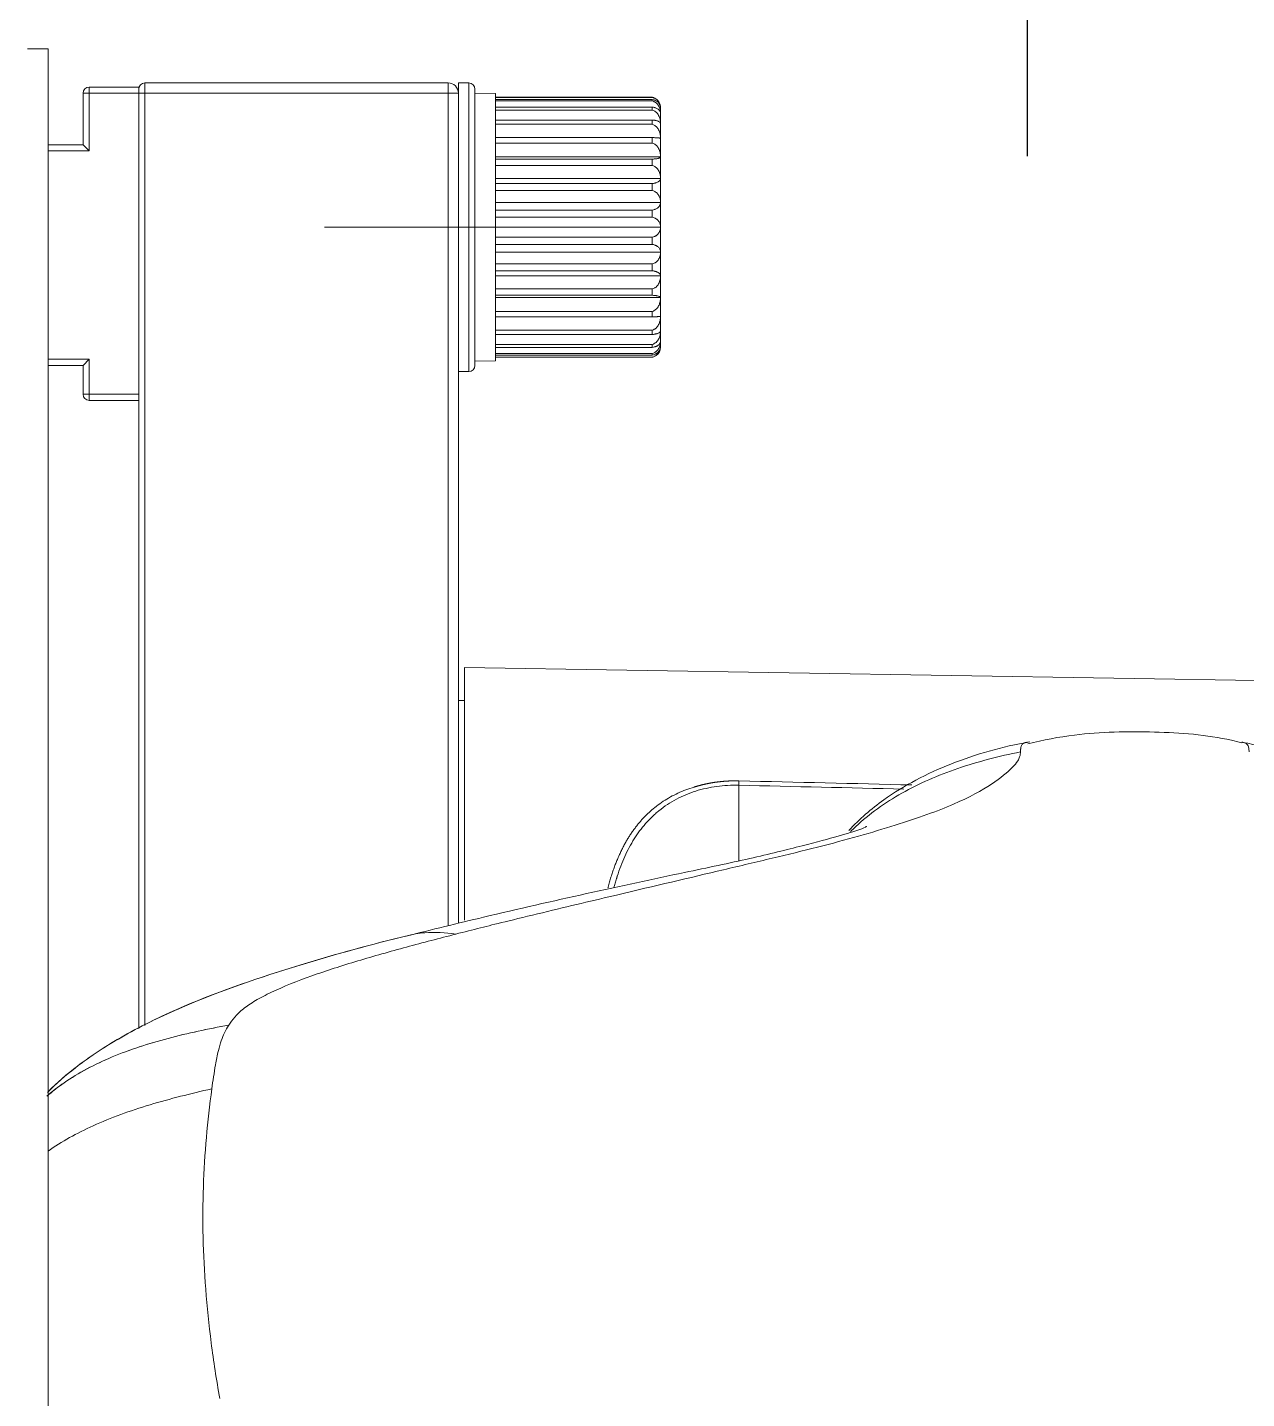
# Model space of a CAD drawing. Header units: millimetres. Extents: x -6909 to -4533, y -2578 to 782.
# Drawn here: x -5925.4 to -5866.3, y 500.8 to 567.3 of the extents above; entities that cross this region are included whole.
import ezdxf

# ---------------------------------------------------------------- set-up
doc = ezdxf.new("R2010")
doc.units = ezdxf.units.MM
doc.linetypes.add('CENTER2', pattern=[28.575, 19.05, -3.175, 3.175, -3.175])
doc.linetypes.add('HIDDENX2', pattern=[19.05, 12.7, -6.35])
doc.layers.add('HIDDEN', color=8, linetype='HIDDENX2')

msp = doc.modelspace()

# ---------------------------------------------------------------- linework, layer by layer
at = {"linetype": 'Continuous', "lineweight": 18}
for p, q in [((-5924.414, 566.289), (-5925.414, 566.289)), ((-5924.414, 566.289), (-5924.414, 116.289)), ((-5905.014, 564.639), (-5919.714, 564.639)), ((-5919.714, 564.139), (-5919.714, 564.639)), ((-5905.014, 564.639), (-5905.014, 564.139)), ((-5904.514, 564.639), (-5904.014, 564.639)), ((-5904.514, 564.139), (-5904.514, 564.639)), ((-5904.014, 557.639), (-5904.014, 564.639)), ((-5922.714, 564.139), (-5922.414, 564.139)), ((-5922.714, 564.139), (-5922.714, 561.639)), ((-5920.014, 564.439), (-5922.414, 564.439)), ((-5922.414, 564.139), (-5922.414, 564.439)), ((-5922.414, 564.139), (-5920.014, 564.139)), ((-5922.414, 561.339), (-5922.414, 564.139)), ((-5920.014, 564.339), (-5920.014, 564.439)), ((-5920.014, 564.339), (-5920.014, 564.139)), ((-5920.014, 564.139), (-5919.714, 564.139)), ((-5920.014, 564.139), (-5920.014, 518.782)), ((-5919.714, 518.929), (-5919.714, 564.139)), ((-5919.714, 564.139), (-5905.014, 564.139)), ((-5905.014, 564.139), (-5905.014, 523.759)), ((-5905.014, 564.139), (-5904.514, 564.139)), ((-5904.514, 523.881), (-5904.514, 564.139)), ((-5903.714, 564.339), (-5903.714, 557.639)), ((-5903.714, 564.139), (-5902.714, 564.117)), ((-5902.714, 564.117), (-5902.714, 551.162)), ((-5902.714, 563.939), (-5895.11, 563.939)), ((-5895.11, 563.937), (-5902.714, 563.937)), ((-5895.11, 563.937), (-5895.11, 563.939)), ((-5895.11, 563.836), (-5902.714, 563.836)), ((-5895.11, 563.762), (-5902.714, 563.762)), ((-5895.11, 563.465), (-5902.714, 563.465)), ((-5895.11, 563.32), (-5902.714, 563.32)), ((-5895.11, 563.762), (-5895.11, 563.836)), ((-5895.11, 563.32), (-5895.11, 563.465)), ((-5894.714, 563.169), (-5894.714, 563.417)), ((-5895.11, 562.839), (-5902.714, 562.839)), ((-5895.11, 562.63), (-5902.714, 562.63)), ((-5895.11, 562.63), (-5895.11, 562.839)), ((-5894.714, 563.162), (-5894.714, 563.169)), ((-5894.714, 562.677), (-5894.714, 563.162)), ((-5894.714, 562.666), (-5894.714, 562.677)), ((-5894.714, 561.965), (-5894.714, 562.666)), ((-5895.11, 561.985), (-5902.714, 561.985)), ((-5895.11, 561.721), (-5895.11, 561.985)), ((-5894.714, 561.95), (-5894.714, 561.965)), ((-5894.714, 561.064), (-5894.714, 561.95)), ((-5922.714, 561.639), (-5924.414, 561.639)), ((-5924.414, 561.339), (-5922.414, 561.339)), ((-5922.714, 561.639), (-5922.414, 561.339)), ((-5895.11, 561.721), (-5902.714, 561.721)), ((-5894.714, 561.048), (-5902.714, 561.048)), ((-5895.11, 560.942), (-5902.714, 560.942)), ((-5895.11, 560.634), (-5902.714, 560.634)), ((-5895.11, 560.634), (-5895.11, 560.942)), ((-5894.714, 561.048), (-5894.714, 561.064)), ((-5894.714, 561.046), (-5894.714, 561.048)), ((-5894.714, 560.013), (-5894.714, 561.046)), ((-5894.714, 559.998), (-5902.714, 559.998)), ((-5894.714, 559.998), (-5894.714, 560.013)), ((-5894.714, 559.993), (-5894.714, 559.998)), ((-5894.714, 558.858), (-5894.714, 559.993)), ((-5895.11, 559.754), (-5902.714, 559.754)), ((-5895.11, 559.416), (-5902.714, 559.416)), ((-5895.11, 559.416), (-5895.11, 559.754)), ((-5894.714, 558.845), (-5902.714, 558.845)), ((-5894.714, 558.845), (-5894.714, 558.858)), ((-5894.714, 558.837), (-5894.714, 558.845)), ((-5894.714, 557.65), (-5894.714, 558.837)), ((-5895.11, 558.474), (-5902.714, 558.474)), ((-5895.11, 558.121), (-5902.714, 558.121)), ((-5895.11, 558.121), (-5895.11, 558.474)), ((-5896.214, 557.639), (-5911.014, 557.639)), ((-5904.014, 550.639), (-5904.014, 557.639)), ((-5903.714, 557.639), (-5903.714, 550.939)), ((-5894.714, 557.639), (-5902.714, 557.639)), ((-5894.714, 557.639), (-5894.714, 557.65)), ((-5894.714, 557.628), (-5894.714, 557.639)), ((-5894.714, 556.442), (-5894.714, 557.628)), ((-5895.11, 557.158), (-5902.714, 557.158)), ((-5895.11, 556.804), (-5902.714, 556.804)), ((-5895.11, 556.804), (-5895.11, 557.158)), ((-5894.714, 556.433), (-5902.714, 556.433)), ((-5894.714, 556.433), (-5894.714, 556.442)), ((-5894.714, 556.42), (-5894.714, 556.433)), ((-5894.714, 555.286), (-5894.714, 556.42)), ((-5895.11, 555.862), (-5902.714, 555.862)), ((-5895.11, 555.524), (-5902.714, 555.524)), ((-5894.714, 555.28), (-5902.714, 555.28)), ((-5895.11, 555.524), (-5895.11, 555.862)), ((-5894.714, 555.28), (-5894.714, 555.286)), ((-5894.714, 555.266), (-5894.714, 555.28)), ((-5894.714, 554.233), (-5894.714, 555.266)), ((-5895.11, 554.644), (-5902.714, 554.644)), ((-5895.11, 554.337), (-5895.11, 554.644)), ((-5895.11, 554.337), (-5902.714, 554.337)), ((-5894.714, 554.23), (-5902.714, 554.23)), ((-5894.714, 554.23), (-5894.714, 554.233)), ((-5894.714, 554.215), (-5894.714, 554.23)), ((-5894.714, 553.328), (-5894.714, 554.215)), ((-5895.11, 553.557), (-5902.714, 553.557)), ((-5895.11, 553.293), (-5902.714, 553.293)), ((-5895.11, 553.293), (-5895.11, 553.557)), ((-5894.714, 553.314), (-5894.714, 553.328)), ((-5894.714, 552.612), (-5894.714, 553.314)), ((-5895.11, 552.649), (-5902.714, 552.649)), ((-5895.11, 552.44), (-5895.11, 552.649)), ((-5894.714, 552.601), (-5894.714, 552.612)), ((-5894.714, 552.116), (-5894.714, 552.601)), ((-5895.11, 552.44), (-5902.714, 552.44)), ((-5895.11, 551.959), (-5902.714, 551.959)), ((-5895.11, 551.814), (-5895.11, 551.959)), ((-5894.714, 552.109), (-5894.714, 552.116)), ((-5894.714, 551.861), (-5894.714, 552.109)), ((-5895.11, 551.814), (-5902.714, 551.814)), ((-5895.11, 551.516), (-5902.714, 551.516)), ((-5895.11, 551.442), (-5902.714, 551.442)), ((-5895.11, 551.342), (-5902.714, 551.342)), ((-5895.11, 551.339), (-5902.714, 551.339)), ((-5895.11, 551.442), (-5895.11, 551.516)), ((-5895.11, 551.342), (-5895.11, 551.339)), ((-5894.714, 551.828), (-5894.714, 551.859)), ((-5922.414, 551.239), (-5924.414, 551.239)), ((-5924.414, 550.939), (-5922.714, 550.939)), ((-5922.414, 551.239), (-5922.714, 550.939)), ((-5922.714, 550.939), (-5922.714, 549.539)), ((-5922.414, 549.539), (-5922.414, 551.239)), ((-5904.014, 550.639), (-5904.514, 550.639)), ((-5902.714, 551.162), (-5903.714, 551.139)), ((-5922.714, 549.539), (-5922.414, 549.539)), ((-5920.014, 549.539), (-5922.414, 549.539)), ((-5922.414, 549.239), (-5922.414, 549.539)), ((-5922.414, 549.239), (-5920.014, 549.239)), ((-5904.214, 536.289), (-5863.49, 535.619)), ((-5904.214, 524.027), (-5904.214, 536.289)), ((-5904.514, 534.689), (-5904.214, 534.689)), ((-5890.914, 530.577), (-5890.909, 530.789)), ((-5890.914, 526.911), (-5890.914, 530.577))]:
    msp.add_line(p, q, dxfattribs=at)
for centre, radius, start, end in [((-5919.714, 564.339), 0.3, 90, 180), ((-5905.014, 564.139), 0.5, 0, 90), ((-5904.014, 564.339), 0.3, 0, 90), ((-5922.414, 564.139), 0.3, 90, 180), ((-5895.214, 563.45), 0.5, 70.33277, 77.96617), ((-5895.214, 563.45), 0.5, 0, 24.3279), ((-5895.214, 551.828), 0.5, 282.03383, 286.14412), ((-5895.214, 551.828), 0.5, 306.52127, 0), ((-5904.014, 550.939), 0.3, 270, 0), ((-5922.414, 549.539), 0.3, 180, 270)]:
    msp.add_arc(centre, radius, start, end, dxfattribs=at)
for points, knots in [([(-5894.714, 563.42), (-5894.714, 563.447), (-5894.716, 563.473), (-5894.724, 563.526), (-5894.729, 563.553), (-5894.744, 563.605), (-5894.753, 563.63), (-5894.777, 563.681), (-5894.791, 563.706), (-5894.822, 563.753), (-5894.841, 563.776), (-5894.872, 563.808), (-5894.883, 563.819), (-5894.906, 563.839), (-5894.93, 563.858), (-5894.957, 563.875), (-5894.985, 563.891), (-5895, 563.899), (-5895.045, 563.919), (-5895.076, 563.929), (-5895.11, 563.937)], [0, 0, 0, 0, 0.125, 0.125, 0.25, 0.25, 0.375, 0.375, 0.5, 0.5, 0.625, 0.625, 0.6875, 0.6875, 0.75, 0.8125, 0.8125, 0.875, 0.875, 1, 1, 1, 1]), ([(-5895.11, 563.836), (-5895.076, 563.83), (-5895.045, 563.822), (-5895, 563.805), (-5894.986, 563.799), (-5894.957, 563.786), (-5894.944, 563.779), (-5894.906, 563.757), (-5894.883, 563.741), (-5894.841, 563.706), (-5894.823, 563.688), (-5894.791, 563.649), (-5894.777, 563.629), (-5894.759, 563.599), (-5894.754, 563.588), (-5894.744, 563.567), (-5894.74, 563.557), (-5894.729, 563.525), (-5894.724, 563.504), (-5894.716, 563.461), (-5894.714, 563.439), (-5894.714, 563.417)], [0, 0, 0, 0, 0.125, 0.125, 0.1875, 0.1875, 0.25, 0.25, 0.375, 0.375, 0.5, 0.5, 0.625, 0.625, 0.6875, 0.6875, 0.75, 0.75, 0.875, 0.875, 1, 1, 1, 1]), ([(-5894.714, 563.169), (-5894.714, 563.2), (-5894.716, 563.231), (-5894.724, 563.292), (-5894.729, 563.322), (-5894.744, 563.381), (-5894.753, 563.411), (-5894.777, 563.469), (-5894.791, 563.498), (-5894.822, 563.552), (-5894.841, 563.578), (-5894.872, 563.615), (-5894.883, 563.627), (-5894.906, 563.65), (-5894.93, 563.672), (-5894.957, 563.692), (-5894.985, 563.71), (-5895, 563.718), (-5895.045, 563.742), (-5895.076, 563.754), (-5895.11, 563.762)], [0, 0, 0, 0, 0.125, 0.125, 0.25, 0.25, 0.375, 0.375, 0.5, 0.5, 0.625, 0.625, 0.6875, 0.6875, 0.75, 0.8125, 0.8125, 0.875, 0.875, 1, 1, 1, 1]), ([(-5895.11, 563.465), (-5895.076, 563.46), (-5895.045, 563.454), (-5895, 563.442), (-5894.986, 563.438), (-5894.957, 563.429), (-5894.944, 563.424), (-5894.906, 563.408), (-5894.883, 563.396), (-5894.841, 563.371), (-5894.823, 563.358), (-5894.791, 563.33), (-5894.777, 563.316), (-5894.759, 563.293), (-5894.754, 563.286), (-5894.744, 563.271), (-5894.74, 563.263), (-5894.729, 563.24), (-5894.724, 563.225), (-5894.716, 563.194), (-5894.714, 563.178), (-5894.714, 563.162)], [0, 0, 0, 0, 0.125, 0.125, 0.1875, 0.1875, 0.25, 0.25, 0.375, 0.375, 0.5, 0.5, 0.625, 0.625, 0.6875, 0.6875, 0.75, 0.75, 0.875, 0.875, 1, 1, 1, 1]), ([(-5894.714, 562.677), (-5894.714, 562.711), (-5894.716, 562.744), (-5894.724, 562.81), (-5894.729, 562.843), (-5894.744, 562.907), (-5894.753, 562.939), (-5894.777, 563.002), (-5894.791, 563.033), (-5894.822, 563.092), (-5894.841, 563.12), (-5894.872, 563.161), (-5894.883, 563.174), (-5894.906, 563.198), (-5894.93, 563.222), (-5894.957, 563.243), (-5894.985, 563.263), (-5895, 563.273), (-5895.045, 563.298), (-5895.076, 563.311), (-5895.11, 563.32)], [0, 0, 0, 0, 0.125, 0.125, 0.25, 0.25, 0.375, 0.375, 0.5, 0.5, 0.625, 0.625, 0.6875, 0.6875, 0.75, 0.8125, 0.8125, 0.875, 0.875, 1, 1, 1, 1]), ([(-5895.11, 562.839), (-5895.076, 562.836), (-5895.045, 562.833), (-5895, 562.826), (-5894.986, 562.823), (-5894.957, 562.818), (-5894.944, 562.815), (-5894.906, 562.806), (-5894.883, 562.799), (-5894.841, 562.785), (-5894.823, 562.777), (-5894.791, 562.762), (-5894.777, 562.754), (-5894.759, 562.741), (-5894.754, 562.737), (-5894.744, 562.728), (-5894.74, 562.724), (-5894.729, 562.711), (-5894.724, 562.702), (-5894.716, 562.684), (-5894.714, 562.675), (-5894.714, 562.666)], [0, 0, 0, 0, 0.125, 0.125, 0.1875, 0.1875, 0.25, 0.25, 0.375, 0.375, 0.5, 0.5, 0.625, 0.625, 0.6875, 0.6875, 0.75, 0.75, 0.875, 0.875, 1, 1, 1, 1]), ([(-5894.714, 561.965), (-5894.714, 562), (-5894.716, 562.034), (-5894.724, 562.102), (-5894.729, 562.136), (-5894.744, 562.203), (-5894.753, 562.236), (-5894.777, 562.301), (-5894.791, 562.333), (-5894.822, 562.394), (-5894.841, 562.423), (-5894.872, 562.465), (-5894.883, 562.478), (-5894.906, 562.504), (-5894.93, 562.528), (-5894.957, 562.55), (-5894.985, 562.571), (-5895, 562.581), (-5895.045, 562.607), (-5895.076, 562.62), (-5895.11, 562.63)], [0, 0, 0, 0, 0.125, 0.125, 0.25, 0.25, 0.375, 0.375, 0.5, 0.5, 0.625, 0.625, 0.6875, 0.6875, 0.75, 0.8125, 0.8125, 0.875, 0.875, 1, 1, 1, 1]), ([(-5895.11, 561.985), (-5895.076, 561.985), (-5895.045, 561.984), (-5895, 561.983), (-5894.986, 561.982), (-5894.957, 561.981), (-5894.944, 561.98), (-5894.906, 561.979), (-5894.883, 561.977), (-5894.841, 561.974), (-5894.823, 561.973), (-5894.791, 561.97), (-5894.777, 561.968), (-5894.759, 561.965), (-5894.754, 561.965), (-5894.744, 561.963), (-5894.74, 561.962), (-5894.729, 561.959), (-5894.724, 561.958), (-5894.716, 561.954), (-5894.714, 561.952), (-5894.714, 561.95)], [0, 0, 0, 0, 0.125, 0.125, 0.1875, 0.1875, 0.25, 0.25, 0.375, 0.375, 0.5, 0.5, 0.625, 0.625, 0.6875, 0.6875, 0.75, 0.75, 0.875, 0.875, 1, 1, 1, 1]), ([(-5894.714, 561.064), (-5894.714, 561.098), (-5894.716, 561.132), (-5894.724, 561.199), (-5894.729, 561.233), (-5894.744, 561.299), (-5894.753, 561.332), (-5894.777, 561.396), (-5894.791, 561.428), (-5894.822, 561.488), (-5894.841, 561.517), (-5894.872, 561.558), (-5894.883, 561.571), (-5894.906, 561.597), (-5894.93, 561.621), (-5894.957, 561.643), (-5894.985, 561.663), (-5895, 561.673), (-5895.045, 561.698), (-5895.076, 561.712), (-5895.11, 561.721)], [0, 0, 0, 0, 0.125, 0.125, 0.25, 0.25, 0.375, 0.375, 0.5, 0.5, 0.625, 0.625, 0.6875, 0.6875, 0.75, 0.8125, 0.8125, 0.875, 0.875, 1, 1, 1, 1]), ([(-5895.11, 560.942), (-5895.076, 560.943), (-5895.045, 560.946), (-5895, 560.95), (-5894.986, 560.951), (-5894.957, 560.954), (-5894.944, 560.956), (-5894.906, 560.961), (-5894.883, 560.966), (-5894.841, 560.974), (-5894.823, 560.979), (-5894.791, 560.988), (-5894.777, 560.993), (-5894.759, 561.001), (-5894.754, 561.004), (-5894.744, 561.009), (-5894.74, 561.011), (-5894.729, 561.019), (-5894.724, 561.025), (-5894.716, 561.035), (-5894.714, 561.041), (-5894.714, 561.046)], [0, 0, 0, 0, 0.125, 0.125, 0.1875, 0.1875, 0.25, 0.25, 0.375, 0.375, 0.5, 0.5, 0.625, 0.625, 0.6875, 0.6875, 0.75, 0.75, 0.875, 0.875, 1, 1, 1, 1]), ([(-5894.714, 560.013), (-5894.714, 560.045), (-5894.716, 560.077), (-5894.724, 560.141), (-5894.729, 560.173), (-5894.744, 560.235), (-5894.753, 560.266), (-5894.777, 560.327), (-5894.791, 560.357), (-5894.822, 560.414), (-5894.841, 560.441), (-5894.872, 560.48), (-5894.883, 560.493), (-5894.906, 560.517), (-5894.93, 560.54), (-5894.957, 560.56), (-5894.985, 560.579), (-5895, 560.588), (-5895.045, 560.613), (-5895.076, 560.625), (-5895.11, 560.634)], [0, 0, 0, 0, 0.125, 0.125, 0.25, 0.25, 0.375, 0.375, 0.5, 0.5, 0.625, 0.625, 0.6875, 0.6875, 0.75, 0.8125, 0.8125, 0.875, 0.875, 1, 1, 1, 1]), ([(-5895.11, 559.754), (-5895.076, 559.758), (-5895.045, 559.763), (-5895, 559.772), (-5894.986, 559.775), (-5894.957, 559.783), (-5894.944, 559.787), (-5894.906, 559.799), (-5894.883, 559.808), (-5894.841, 559.828), (-5894.823, 559.839), (-5894.791, 559.861), (-5894.777, 559.872), (-5894.759, 559.89), (-5894.754, 559.895), (-5894.744, 559.907), (-5894.74, 559.913), (-5894.729, 559.931), (-5894.724, 559.944), (-5894.716, 559.968), (-5894.714, 559.98), (-5894.714, 559.993)], [0, 0, 0, 0, 0.125, 0.125, 0.1875, 0.1875, 0.25, 0.25, 0.375, 0.375, 0.5, 0.5, 0.625, 0.625, 0.6875, 0.6875, 0.75, 0.75, 0.875, 0.875, 1, 1, 1, 1]), ([(-5894.714, 558.858), (-5894.714, 558.887), (-5894.716, 558.916), (-5894.724, 558.973), (-5894.729, 559.002), (-5894.744, 559.058), (-5894.753, 559.086), (-5894.777, 559.141), (-5894.791, 559.167), (-5894.822, 559.218), (-5894.841, 559.243), (-5894.872, 559.278), (-5894.883, 559.289), (-5894.906, 559.311), (-5894.93, 559.331), (-5894.957, 559.35), (-5894.985, 559.367), (-5895, 559.375), (-5895.045, 559.397), (-5895.076, 559.408), (-5895.11, 559.416)], [0, 0, 0, 0, 0.125, 0.125, 0.25, 0.25, 0.375, 0.375, 0.5, 0.5, 0.625, 0.625, 0.6875, 0.6875, 0.75, 0.8125, 0.8125, 0.875, 0.875, 1, 1, 1, 1]), ([(-5895.11, 558.474), (-5895.076, 558.479), (-5895.045, 558.487), (-5895, 558.501), (-5894.986, 558.506), (-5894.957, 558.517), (-5894.944, 558.523), (-5894.906, 558.542), (-5894.883, 558.556), (-5894.841, 558.587), (-5894.823, 558.603), (-5894.791, 558.636), (-5894.777, 558.653), (-5894.759, 558.68), (-5894.754, 558.689), (-5894.744, 558.707), (-5894.74, 558.716), (-5894.729, 558.743), (-5894.724, 558.762), (-5894.716, 558.799), (-5894.714, 558.818), (-5894.714, 558.837)], [0, 0, 0, 0, 0.125, 0.125, 0.1875, 0.1875, 0.25, 0.25, 0.375, 0.375, 0.5, 0.5, 0.625, 0.625, 0.6875, 0.6875, 0.75, 0.75, 0.875, 0.875, 1, 1, 1, 1]), ([(-5894.714, 557.65), (-5894.714, 557.675), (-5894.716, 557.699), (-5894.724, 557.747), (-5894.729, 557.771), (-5894.744, 557.819), (-5894.753, 557.842), (-5894.777, 557.888), (-5894.791, 557.911), (-5894.822, 557.954), (-5894.841, 557.975), (-5894.872, 558.004), (-5894.883, 558.014), (-5894.906, 558.032), (-5894.93, 558.049), (-5894.957, 558.065), (-5894.985, 558.079), (-5895, 558.086), (-5895.045, 558.105), (-5895.076, 558.114), (-5895.11, 558.121)], [0, 0, 0, 0, 0.125, 0.125, 0.25, 0.25, 0.375, 0.375, 0.5, 0.5, 0.625, 0.625, 0.6875, 0.6875, 0.75, 0.8125, 0.8125, 0.875, 0.875, 1, 1, 1, 1]), ([(-5895.11, 557.158), (-5895.076, 557.164), (-5895.045, 557.174), (-5895, 557.192), (-5894.986, 557.199), (-5894.957, 557.214), (-5894.944, 557.221), (-5894.906, 557.246), (-5894.883, 557.264), (-5894.841, 557.304), (-5894.823, 557.325), (-5894.791, 557.368), (-5894.777, 557.39), (-5894.759, 557.425), (-5894.754, 557.436), (-5894.744, 557.46), (-5894.74, 557.472), (-5894.729, 557.507), (-5894.724, 557.531), (-5894.716, 557.579), (-5894.714, 557.604), (-5894.714, 557.628)], [0, 0, 0, 0, 0.125, 0.125, 0.1875, 0.1875, 0.25, 0.25, 0.375, 0.375, 0.5, 0.5, 0.625, 0.625, 0.6875, 0.6875, 0.75, 0.75, 0.875, 0.875, 1, 1, 1, 1]), ([(-5894.714, 556.442), (-5894.714, 556.461), (-5894.716, 556.48), (-5894.724, 556.517), (-5894.729, 556.535), (-5894.744, 556.572), (-5894.753, 556.59), (-5894.777, 556.625), (-5894.791, 556.643), (-5894.822, 556.676), (-5894.841, 556.692), (-5894.872, 556.714), (-5894.883, 556.722), (-5894.906, 556.736), (-5894.93, 556.749), (-5894.957, 556.761), (-5894.985, 556.772), (-5895, 556.778), (-5895.045, 556.792), (-5895.076, 556.799), (-5895.11, 556.804)], [0, 0, 0, 0, 0.125, 0.125, 0.25, 0.25, 0.375, 0.375, 0.5, 0.5, 0.625, 0.625, 0.6875, 0.6875, 0.75, 0.8125, 0.8125, 0.875, 0.875, 1, 1, 1, 1]), ([(-5895.11, 555.862), (-5895.076, 555.87), (-5895.045, 555.882), (-5895, 555.903), (-5894.986, 555.911), (-5894.957, 555.929), (-5894.944, 555.938), (-5894.906, 555.967), (-5894.883, 555.989), (-5894.841, 556.036), (-5894.823, 556.06), (-5894.791, 556.111), (-5894.777, 556.138), (-5894.759, 556.179), (-5894.754, 556.193), (-5894.744, 556.22), (-5894.74, 556.234), (-5894.729, 556.277), (-5894.724, 556.305), (-5894.716, 556.362), (-5894.714, 556.391), (-5894.714, 556.42)], [0, 0, 0, 0, 0.125, 0.125, 0.1875, 0.1875, 0.25, 0.25, 0.375, 0.375, 0.5, 0.5, 0.625, 0.625, 0.6875, 0.6875, 0.75, 0.75, 0.875, 0.875, 1, 1, 1, 1]), ([(-5894.714, 555.286), (-5894.714, 555.298), (-5894.716, 555.311), (-5894.724, 555.335), (-5894.729, 555.347), (-5894.744, 555.371), (-5894.753, 555.383), (-5894.777, 555.406), (-5894.791, 555.418), (-5894.822, 555.44), (-5894.841, 555.45), (-5894.872, 555.465), (-5894.883, 555.47), (-5894.906, 555.479), (-5894.93, 555.488), (-5894.957, 555.496), (-5894.985, 555.503), (-5895, 555.507), (-5895.045, 555.516), (-5895.076, 555.521), (-5895.11, 555.524)], [0, 0, 0, 0, 0.125, 0.125, 0.25, 0.25, 0.375, 0.375, 0.5, 0.5, 0.625, 0.625, 0.6875, 0.6875, 0.75, 0.8125, 0.8125, 0.875, 0.875, 1, 1, 1, 1]), ([(-5895.11, 554.644), (-5895.076, 554.653), (-5895.045, 554.666), (-5895, 554.69), (-5894.986, 554.699), (-5894.957, 554.718), (-5894.944, 554.729), (-5894.906, 554.761), (-5894.883, 554.785), (-5894.841, 554.837), (-5894.823, 554.865), (-5894.791, 554.921), (-5894.777, 554.951), (-5894.759, 554.997), (-5894.754, 555.012), (-5894.744, 555.043), (-5894.74, 555.059), (-5894.729, 555.106), (-5894.724, 555.137), (-5894.716, 555.201), (-5894.714, 555.233), (-5894.714, 555.266)], [0, 0, 0, 0, 0.125, 0.125, 0.1875, 0.1875, 0.25, 0.25, 0.375, 0.375, 0.5, 0.5, 0.625, 0.625, 0.6875, 0.6875, 0.75, 0.75, 0.875, 0.875, 1, 1, 1, 1]), ([(-5894.714, 554.233), (-5894.714, 554.238), (-5894.716, 554.243), (-5894.724, 554.254), (-5894.729, 554.259), (-5894.744, 554.27), (-5894.753, 554.275), (-5894.777, 554.285), (-5894.791, 554.29), (-5894.822, 554.3), (-5894.841, 554.304), (-5894.872, 554.311), (-5894.883, 554.313), (-5894.906, 554.317), (-5894.93, 554.321), (-5894.957, 554.324), (-5894.985, 554.327), (-5895, 554.329), (-5895.045, 554.333), (-5895.076, 554.335), (-5895.11, 554.337)], [0, 0, 0, 0, 0.125, 0.125, 0.25, 0.25, 0.375, 0.375, 0.5, 0.5, 0.625, 0.625, 0.6875, 0.6875, 0.75, 0.8125, 0.8125, 0.875, 0.875, 1, 1, 1, 1]), ([(-5895.11, 553.557), (-5895.076, 553.567), (-5895.045, 553.58), (-5895, 553.606), (-5894.986, 553.615), (-5894.957, 553.636), (-5894.944, 553.647), (-5894.906, 553.681), (-5894.883, 553.707), (-5894.841, 553.762), (-5894.823, 553.791), (-5894.791, 553.851), (-5894.777, 553.882), (-5894.759, 553.93), (-5894.754, 553.947), (-5894.744, 553.979), (-5894.74, 553.996), (-5894.729, 554.046), (-5894.724, 554.079), (-5894.716, 554.147), (-5894.714, 554.181), (-5894.714, 554.215)], [0, 0, 0, 0, 0.125, 0.125, 0.1875, 0.1875, 0.25, 0.25, 0.375, 0.375, 0.5, 0.5, 0.625, 0.625, 0.6875, 0.6875, 0.75, 0.75, 0.875, 0.875, 1, 1, 1, 1]), ([(-5894.714, 553.328), (-5894.714, 553.326), (-5894.716, 553.325), (-5894.724, 553.321), (-5894.729, 553.319), (-5894.744, 553.316), (-5894.753, 553.314), (-5894.777, 553.311), (-5894.791, 553.309), (-5894.822, 553.306), (-5894.841, 553.304), (-5894.872, 553.302), (-5894.883, 553.301), (-5894.906, 553.3), (-5894.93, 553.299), (-5894.957, 553.298), (-5894.985, 553.296), (-5895, 553.296), (-5895.045, 553.295), (-5895.076, 553.294), (-5895.11, 553.293)], [0, 0, 0, 0, 0.125, 0.125, 0.25, 0.25, 0.375, 0.375, 0.5, 0.5, 0.625, 0.625, 0.6875, 0.6875, 0.75, 0.8125, 0.8125, 0.875, 0.875, 1, 1, 1, 1]), ([(-5895.11, 552.649), (-5895.076, 552.658), (-5895.045, 552.672), (-5895, 552.698), (-5894.986, 552.707), (-5894.957, 552.728), (-5894.944, 552.739), (-5894.906, 552.774), (-5894.883, 552.8), (-5894.841, 552.855), (-5894.823, 552.885), (-5894.791, 552.945), (-5894.777, 552.977), (-5894.759, 553.026), (-5894.754, 553.042), (-5894.744, 553.075), (-5894.74, 553.092), (-5894.729, 553.142), (-5894.724, 553.176), (-5894.716, 553.244), (-5894.714, 553.279), (-5894.714, 553.314)], [0, 0, 0, 0, 0.125, 0.125, 0.1875, 0.1875, 0.25, 0.25, 0.375, 0.375, 0.5, 0.5, 0.625, 0.625, 0.6875, 0.6875, 0.75, 0.75, 0.875, 0.875, 1, 1, 1, 1]), ([(-5894.714, 552.612), (-5894.714, 552.603), (-5894.716, 552.594), (-5894.724, 552.577), (-5894.729, 552.568), (-5894.744, 552.551), (-5894.753, 552.542), (-5894.777, 552.525), (-5894.791, 552.517), (-5894.822, 552.501), (-5894.841, 552.494), (-5894.872, 552.483), (-5894.883, 552.479), (-5894.906, 552.473), (-5894.93, 552.466), (-5894.957, 552.461), (-5894.985, 552.455), (-5895, 552.453), (-5895.045, 552.446), (-5895.076, 552.443), (-5895.11, 552.44)], [0, 0, 0, 0, 0.125, 0.125, 0.25, 0.25, 0.375, 0.375, 0.5, 0.5, 0.625, 0.625, 0.6875, 0.6875, 0.75, 0.8125, 0.8125, 0.875, 0.875, 1, 1, 1, 1]), ([(-5895.11, 551.959), (-5895.076, 551.968), (-5895.045, 551.981), (-5895, 552.006), (-5894.986, 552.015), (-5894.957, 552.035), (-5894.944, 552.046), (-5894.906, 552.079), (-5894.883, 552.104), (-5894.841, 552.158), (-5894.823, 552.186), (-5894.791, 552.245), (-5894.777, 552.276), (-5894.759, 552.323), (-5894.754, 552.339), (-5894.744, 552.371), (-5894.74, 552.387), (-5894.729, 552.436), (-5894.724, 552.469), (-5894.716, 552.535), (-5894.714, 552.568), (-5894.714, 552.601)], [0, 0, 0, 0, 0.125, 0.125, 0.1875, 0.1875, 0.25, 0.25, 0.375, 0.375, 0.5, 0.5, 0.625, 0.625, 0.6875, 0.6875, 0.75, 0.75, 0.875, 0.875, 1, 1, 1, 1]), ([(-5894.714, 552.116), (-5894.714, 552.1), (-5894.716, 552.085), (-5894.724, 552.054), (-5894.729, 552.038), (-5894.744, 552.008), (-5894.753, 551.993), (-5894.777, 551.963), (-5894.791, 551.949), (-5894.822, 551.921), (-5894.841, 551.908), (-5894.872, 551.889), (-5894.883, 551.883), (-5894.906, 551.871), (-5894.93, 551.86), (-5894.957, 551.85), (-5894.985, 551.841), (-5895, 551.836), (-5895.045, 551.824), (-5895.076, 551.818), (-5895.11, 551.814)], [0, 0, 0, 0, 0.125, 0.125, 0.25, 0.25, 0.375, 0.375, 0.5, 0.5, 0.625, 0.625, 0.6875, 0.6875, 0.75, 0.8125, 0.8125, 0.875, 0.875, 1, 1, 1, 1]), ([(-5895.11, 551.516), (-5895.076, 551.525), (-5895.045, 551.537), (-5895, 551.56), (-5894.986, 551.568), (-5894.957, 551.587), (-5894.944, 551.597), (-5894.906, 551.628), (-5894.883, 551.651), (-5894.841, 551.7), (-5894.823, 551.727), (-5894.791, 551.781), (-5894.777, 551.809), (-5894.759, 551.853), (-5894.754, 551.867), (-5894.744, 551.897), (-5894.74, 551.912), (-5894.729, 551.957), (-5894.724, 551.987), (-5894.716, 552.048), (-5894.714, 552.078), (-5894.714, 552.109)], [0, 0, 0, 0, 0.125, 0.125, 0.1875, 0.1875, 0.25, 0.25, 0.375, 0.375, 0.5, 0.5, 0.625, 0.625, 0.6875, 0.6875, 0.75, 0.75, 0.875, 0.875, 1, 1, 1, 1]), ([(-5894.714, 551.861), (-5894.714, 551.839), (-5894.716, 551.818), (-5894.724, 551.775), (-5894.729, 551.754), (-5894.744, 551.711), (-5894.753, 551.691), (-5894.777, 551.649), (-5894.791, 551.629), (-5894.822, 551.591), (-5894.841, 551.573), (-5894.872, 551.546), (-5894.883, 551.538), (-5894.906, 551.522), (-5894.93, 551.506), (-5894.957, 551.492), (-5894.985, 551.479), (-5895, 551.473), (-5895.045, 551.457), (-5895.076, 551.448), (-5895.11, 551.442)], [0, 0, 0, 0, 0.125, 0.125, 0.25, 0.25, 0.375, 0.375, 0.5, 0.5, 0.625, 0.625, 0.6875, 0.6875, 0.75, 0.8125, 0.8125, 0.875, 0.875, 1, 1, 1, 1]), ([(-5895.11, 551.342), (-5895.076, 551.349), (-5895.045, 551.36), (-5895, 551.38), (-5894.986, 551.387), (-5894.957, 551.403), (-5894.944, 551.412), (-5894.906, 551.439), (-5894.883, 551.459), (-5894.841, 551.502), (-5894.823, 551.525), (-5894.791, 551.572), (-5894.777, 551.597), (-5894.759, 551.635), (-5894.754, 551.648), (-5894.744, 551.674), (-5894.74, 551.687), (-5894.729, 551.726), (-5894.724, 551.752), (-5894.716, 551.805), (-5894.714, 551.832), (-5894.714, 551.859)], [0, 0, 0, 0, 0.125, 0.125, 0.1875, 0.1875, 0.25, 0.25, 0.375, 0.375, 0.5, 0.5, 0.625, 0.625, 0.6875, 0.6875, 0.75, 0.75, 0.875, 0.875, 1, 1, 1, 1]), ([(-5885.573, 528.384), (-5885.068, 528.933), (-5883.61, 530.211), (-5880.66, 531.73), (-5878.156, 532.446), (-5876.799, 532.688)], [0, 0, 0, 0, 0.237723, 0.613946, 1, 1, 1, 1]), ([(-5876.954, 532.658), (-5876.966, 532.656), (-5876.978, 532.654), (-5877.012, 532.647), (-5877.033, 532.641), (-5877.095, 532.617), (-5877.133, 532.593), (-5877.194, 532.526), (-5877.224, 532.471), (-5877.241, 532.392), (-5877.246, 532.359), (-5877.249, 532.341), (-5877.254, 532.284), (-5877.256, 532.242), (-5877.259, 532.194)], [0, 0, 0, 0, 0.06766, 0.06766, 0.200852, 0.200852, 0.467234, 0.467234, 0.733617, 0.800213, 0.800213, 0.866809, 0.866809, 1, 1, 1, 1]), ([(-5876.918, 532.662), (-5876.919, 532.662), (-5876.919, 532.662), (-5876.931, 532.661), (-5876.943, 532.659), (-5876.954, 532.658)], [0, 0, 0, 0, 0.032437, 0.032437, 1, 1, 1, 1]), ([(-5876.905, 532.59), (-5876.156, 532.773), (-5874.152, 533.156), (-5870.806, 533.211), (-5868.049, 533.021), (-5866.692, 532.677), (-5866.526, 532.632)], [0, 0, 0, 0, 0.223419, 0.592328, 0.950017, 1, 1, 1, 1]), ([(-5866.48, 532.658), (-5865.139, 532.412), (-5862.669, 531.69), (-5859.759, 530.169), (-5858.319, 528.893), (-5857.818, 528.343)], [0, 0, 0, 0, 0.385117, 0.760452, 1, 1, 1, 1]), ([(-5866.17, 532.194), (-5866.174, 532.261), (-5866.182, 532.431), (-5866.264, 532.59), (-5866.386, 532.642), (-5866.459, 532.655), (-5866.468, 532.657)], [0, 0, 0, 0, 0.189531, 0.568595, 0.947659, 1, 1, 1, 1]), ([(-5877.259, 532.194), (-5877.26, 532.161), (-5877.264, 532.086), (-5877.287, 531.966), (-5877.39, 531.742), (-5877.695, 531.359), (-5878.523, 530.669), (-5880.333, 529.657), (-5882.708, 528.818), (-5885.075, 528.111), (-5887.07, 527.573), (-5889.272, 527.041), (-5892.421, 526.298), (-5896.195, 525.408), (-5899.716, 524.575), (-5902.418, 523.917), (-5903.384, 523.676), (-5904.245, 523.46), (-5904.64, 523.358)], [0, 0, 0, 0, 0.043298, 0.086596, 0.129893, 0.192091, 0.297587, 0.403083, 0.508579, 0.561327, 0.614075, 0.666823, 0.719571, 0.825067, 0.895844, 0.930562, 0.965281, 1, 1, 1, 1]), ([(-5885.492, 528.332), (-5885.41, 528.415), (-5884.684, 529.118), (-5883.088, 530.266), (-5880.347, 531.456), (-5878.297, 531.988), (-5877.259, 532.194)], [0, 0, 0, 0, 0.041482, 0.360989, 0.680496, 1, 1, 1, 1]), ([(-5890.909, 530.789), (-5890.921, 530.79), (-5890.943, 530.79), (-5890.976, 530.791), (-5891.01, 530.791), (-5891.043, 530.791), (-5891.077, 530.791), (-5891.11, 530.791), (-5891.143, 530.791), (-5891.177, 530.791), (-5891.21, 530.79), (-5891.243, 530.789), (-5891.277, 530.788), (-5891.31, 530.787), (-5891.343, 530.786), (-5891.377, 530.785), (-5891.41, 530.783), (-5891.443, 530.782), (-5891.476, 530.78), (-5891.51, 530.778), (-5891.543, 530.776), (-5891.576, 530.773), (-5891.609, 530.771), (-5891.642, 530.768), (-5891.675, 530.765), (-5891.708, 530.762), (-5891.742, 530.759), (-5891.775, 530.756), (-5891.808, 530.752), (-5891.841, 530.749), (-5891.874, 530.745), (-5891.907, 530.741), (-5891.94, 530.737), (-5891.973, 530.733), (-5892.006, 530.728), (-5892.039, 530.724), (-5892.072, 530.719), (-5892.104, 530.714), (-5892.137, 530.709), (-5892.17, 530.704), (-5892.203, 530.698), (-5892.236, 530.693), (-5892.269, 530.687), (-5892.302, 530.681), (-5892.334, 530.675), (-5892.367, 530.669), (-5892.4, 530.663), (-5892.433, 530.656), (-5892.466, 530.649), (-5892.498, 530.642), (-5892.531, 530.635), (-5892.564, 530.628), (-5892.596, 530.621), (-5892.629, 530.613), (-5892.662, 530.606), (-5892.694, 530.598), (-5892.727, 530.59), (-5892.76, 530.581), (-5892.792, 530.573), (-5892.825, 530.564), (-5892.857, 530.556), (-5892.89, 530.547), (-5892.922, 530.538), (-5892.955, 530.529), (-5892.987, 530.519), (-5893.02, 530.51), (-5893.052, 530.5), (-5893.21, 530.452), (-5893.487, 530.357), (-5893.871, 530.196), (-5894.237, 530.011), (-5894.585, 529.801), (-5894.851, 529.611), (-5895.048, 529.453), (-5895.183, 529.338), (-5895.315, 529.217), (-5895.443, 529.092), (-5895.568, 528.962), (-5895.69, 528.827), (-5895.808, 528.686), (-5895.923, 528.54), (-5896.034, 528.389), (-5896.143, 528.233), (-5896.247, 528.071), (-5896.349, 527.904), (-5896.447, 527.731), (-5896.542, 527.553), (-5896.633, 527.368), (-5896.721, 527.178), (-5896.806, 526.983), (-5896.887, 526.781), (-5896.965, 526.573), (-5897.042, 526.355), (-5897.116, 526.126), (-5897.187, 525.883), (-5897.235, 525.708), (-5897.259, 525.613), (-5897.262, 525.603)], [0, 0, 0, 0, 0.003408, 0.006814, 0.010219, 0.013622, 0.017023, 0.020424, 0.023823, 0.027221, 0.030619, 0.034016, 0.037413, 0.040809, 0.044206, 0.047602, 0.050999, 0.054396, 0.057793, 0.061191, 0.06459, 0.06799, 0.071391, 0.074793, 0.078197, 0.081603, 0.08501, 0.088419, 0.09183, 0.095243, 0.098659, 0.102077, 0.105498, 0.108922, 0.112349, 0.115778, 0.119212, 0.122648, 0.126089, 0.129533, 0.13298, 0.136432, 0.139889, 0.143349, 0.146814, 0.150284, 0.153758, 0.157237, 0.160722, 0.164212, 0.167707, 0.171207, 0.174714, 0.178226, 0.181744, 0.185268, 0.188798, 0.192335, 0.195878, 0.199428, 0.202985, 0.206548, 0.210119, 0.213697, 0.217282, 0.220875, 0.224475, 0.228083, 0.273474, 0.318658, 0.363903, 0.409474, 0.455633, 0.47607, 0.496658, 0.517415, 0.538359, 0.559505, 0.58087, 0.60247, 0.624321, 0.646437, 0.668832, 0.69152, 0.714514, 0.737827, 0.761472, 0.785459, 0.8098, 0.834505, 0.859585, 0.88505, 0.910909, 0.93862, 0.967147, 0.996499, 1, 1, 1, 1]), ([(-5896.969, 525.629), (-5896.962, 525.656), (-5896.954, 525.682), (-5896.926, 525.784), (-5896.893, 525.898), (-5896.853, 526.029), (-5896.833, 526.095), (-5896.822, 526.127), (-5896.817, 526.144), (-5896.814, 526.152), (-5896.813, 526.156), (-5896.812, 526.158), (-5896.812, 526.159), (-5896.812, 526.16), (-5896.812, 526.16), (-5896.702, 526.5), (-5896.58, 526.822), (-5896.307, 527.427), (-5896.156, 527.711), (-5895.822, 528.241), (-5895.639, 528.488), (-5895.339, 528.829), (-5895.234, 528.938), (-5895.071, 529.095), (-5894.988, 529.171), (-5894.888, 529.258), (-5894.838, 529.3), (-5894.812, 529.321), (-5894.799, 529.331), (-5894.793, 529.337), (-5894.79, 529.339), (-5894.788, 529.341), (-5894.787, 529.341), (-5894.787, 529.341), (-5894.787, 529.342), (-5894.521, 529.556), (-5894.239, 529.743), (-5893.643, 530.061), (-5893.33, 530.192), (-5892.677, 530.397), (-5892.338, 530.472), (-5891.639, 530.566), (-5891.28, 530.585), (-5890.914, 530.577)], [0, 0, 0, 0, 0.010016, 0.010016, 0.039134, 0.053692, 0.060971, 0.064611, 0.066431, 0.067341, 0.067796, 0.068023, 0.068137, 0.068137, 0.068251, 0.068251, 0.184719, 0.184719, 0.301188, 0.301188, 0.417657, 0.417657, 0.475891, 0.475891, 0.505008, 0.519567, 0.526846, 0.530486, 0.532306, 0.533215, 0.53367, 0.533898, 0.534012, 0.534012, 0.534125, 0.534125, 0.650594, 0.650594, 0.767063, 0.767063, 0.883531, 0.883531, 1, 1, 1, 1]), ([(-5907.083, 523.255), (-5905.805, 523.574), (-5902.827, 524.301), (-5898.266, 525.34), (-5893.881, 526.284), (-5890.341, 527.013), (-5887.766, 527.658), (-5885.999, 528.127), (-5885.002, 528.435), (-5884.744, 528.561), (-5884.729, 528.585), (-5884.731, 528.588)], [0, 0, 0, 0, 0.11757, 0.277352, 0.437268, 0.555217, 0.668685, 0.776563, 0.879043, 0.977056, 1, 1, 1, 1]), ([(-5904.64, 523.358), (-5905.432, 523.156), (-5906.637, 522.84), (-5908.223, 522.401), (-5909.4, 522.06), (-5910.547, 521.704), (-5912.004, 521.208), (-5913.338, 520.678), (-5914.388, 520.132), (-5915.168, 519.592), (-5915.489, 519.203), (-5915.652, 518.949)], [0, 0, 0, 0, 0.166667, 0.25, 0.333333, 0.416667, 0.5, 0.666667, 0.75, 0.833333, 1, 1, 1, 1]), ([(-5904.64, 523.358), (-5905.15, 523.423), (-5905.971, 523.483), (-5906.745, 523.35), (-5907.033, 523.263)], [0, 0, 0, 0, 0.61465, 1, 1, 1, 1]), ([(-5924.443, 515.682), (-5924.02, 516.107), (-5922.883, 517.101), (-5920.769, 518.474), (-5917.188, 520.224), (-5912.444, 521.835), (-5908.726, 522.865), (-5906.938, 523.288)], [0, 0, 0, 0, 0.110333, 0.277966, 0.44212, 0.739461, 1, 1, 1, 1]), ([(-5906.942, 523.288), (-5908.716, 522.868), (-5912.402, 521.848), (-5917.106, 520.259), (-5920.67, 518.533), (-5922.813, 517.16), (-5923.97, 516.159), (-5924.414, 515.715)], [0, 0, 0, 0, 0.2228082, 0.4766086, 0.6167839, 0.760133, 0.8595474, 0.8595474, 0.8595474, 0.8595474]), ([(-5915.652, 518.949), (-5916.647, 518.761), (-5918.626, 518.344), (-5921.365, 517.46), (-5923.261, 516.456), (-5924.207, 515.727), (-5924.47, 515.5)], [0, 0, 0, 0, 0.292601, 0.585202, 0.877803, 1, 1, 1, 1]), ([(-5924.414, 515.552), (-5924.169, 515.76), (-5923.241, 516.47), (-5921.371, 517.459), (-5918.631, 518.344), (-5916.652, 518.761), (-5915.658, 518.949)], [0.2362863, 0.2362863, 0.2362863, 0.2362863, 0.3232382, 0.5488254, 0.7744127, 1, 1, 1, 1]), ([(-5915.652, 518.949), (-5915.734, 518.822), (-5915.873, 518.558), (-5916.01, 518.218), (-5916.182, 517.631), (-5916.329, 516.87), (-5916.532, 515.462), (-5916.85, 512.718), (-5916.988, 508.7), (-5916.665, 504.455), (-5916.25, 501.751), (-5916.087, 500.833)], [0, 0, 0, 0, 0.02785, 0.055701, 0.083551, 0.123151, 0.190601, 0.325501, 0.5953, 0.8651, 1, 1, 1, 1]), ([(-5916.477, 515.854), (-5917.49, 515.624), (-5919.505, 515.124), (-5922.216, 514.151), (-5923.75, 513.295), (-5924.414, 512.834)], [0, 0, 0, 0, 0.1566785, 0.313357, 0.4560992, 0.4560992, 0.4560992, 0.4560992])]:
    msp.add_open_spline(points, degree=3, knots=knots, dxfattribs=at)
for points in [[(-5866.468, 532.657), (-5866.485, 532.659), (-5866.501, 532.661), (-5866.518, 532.662)], [(-5882.532, 530.593), (-5885.324, 530.658), (-5888.117, 530.724), (-5890.909, 530.789)], [(-5890.914, 530.577), (-5888.247, 530.515), (-5885.58, 530.453), (-5882.913, 530.39)]]:
    msp.add_open_spline(points, degree=3, dxfattribs=at)
at = {"layer": 'HIDDEN', "color": 1, "linetype": 'CENTER2', "ltscale": 0.9}
msp.add_line((-5876.914, 561.089), (-5876.914, 604.839), dxfattribs=at)

doc.saveas('drawing.dxf')
